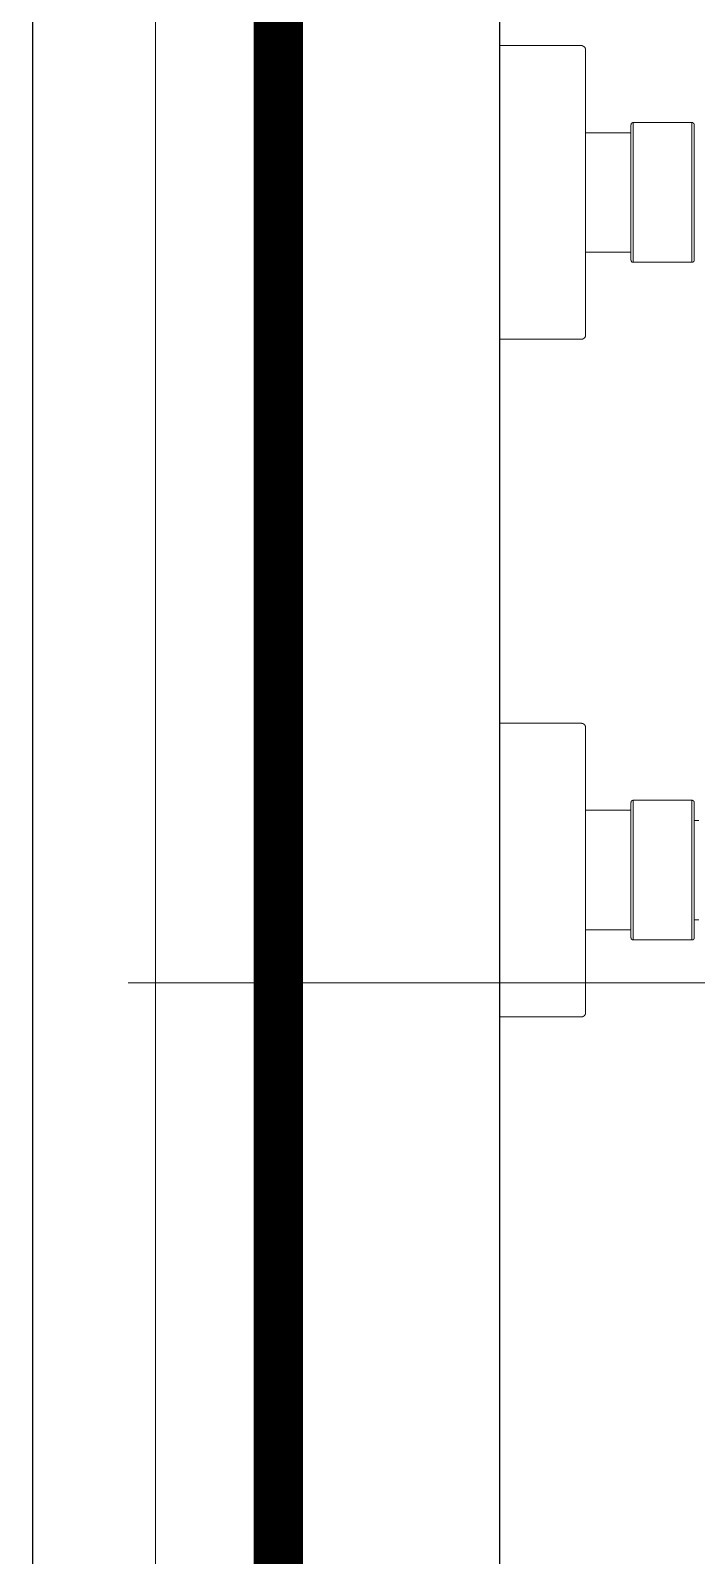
# Model space of a CAD drawing. Header units: millimetres. Extents: x -343543 to 400519, y -115663 to 104219.
# Drawn here: x -86481.9 to -86346.5, y 5883.6 to 6193.5 of the extents above; entities that cross this region are included whole.
import ezdxf
from ezdxf.xclip import XClip

# ---------------------------------------------------------------- set-up
doc = ezdxf.new("R2010")
doc.units = ezdxf.units.MM
doc.header["$XCLIPFRAME"] = 0
doc.linetypes.add("$0$02'TUONG Xay$0$HIDDEN", pattern=[0.375, 0.25, -0.125])
doc.linetypes.add('XREF MAT BANG TUONG XAY$0$CENTER', pattern=[50.8, 31.75, -6.35, 6.35, -6.35])
doc.layers.get('0').update_dxf_attribs({"color": 231, "lineweight": 0})
for name, color, linetype in [('A-FLOR', 35, 'Continuous'), ('XREF MAT BANG TUONG XAY$0$A-FNSH', 8, 'Continuous'), ('XREF MAT BANG TUONG XAY$0$A-FURN', 8, 'Continuous')]:
    doc.layers.add(name, color=color, linetype=linetype)
for name, color, linetype, lineweight in [('A-PATT', 252, 'Continuous', 9), ('A-SYMBOLS', 10, 'Continuous', 13), ('XREF MAT BANG TUONG XAY$0$01.Xref _MB T1$0$A-FURN', 8, 'Continuous', 5), ('XREF MAT BANG TUONG XAY$0$01.Xref _MB T1$0$A-TEXT', 8, 'Continuous', 25), ('XREF MAT BANG TUONG XAY$0$A-GRID', 8, 'XREF MAT BANG TUONG XAY$0$CENTER', 15)]:
    doc.layers.add(name, color=color, linetype=linetype, lineweight=lineweight)
doc.layers.add('fix lightting red', color=1, linetype='Continuous', lineweight=5, true_color=0xff0000)

# ---------------------------------------------------------------- blocks, each defined once
blk = doc.blocks.new('XREF MAT BANG TUONG XAY$0$00.xref_IKIGAI_Truc')
at = {"layer": 'XREF MAT BANG TUONG XAY$0$A-GRID', "color": 8, "ltscale": 20}
blk.add_lwpolyline([(-2907.53, 6000), (42750, 6000)], dxfattribs=at)
blk = doc.blocks.new('*U200')
at = {"color": 8}
for p, q in [((-38.44, -16.42), (-38.44, 0)), ((97.1, -16.48), (97.1, 0)), ((-96.43, -17.2), (-39.23, -17.2)), ((39.14, -17.2), (96.34, -17.2)), ((-53.85, -38.59), (-53.85, -26.61)), ((81.69, -38.62), (81.69, -26.56)), ((-53.85, -38.47), (-81.78, -38.47)), ((-81.47, -38.91), (-54.15, -38.91)), ((81.69, -38.47), (53.76, -38.47)), ((54.07, -38.91), (81.42, -38.91))]:
    blk.add_line(p, q, dxfattribs=at)
for points in [[(-97.18, 0), (-97.18, -16.48), (-97.16, -16.48), (-97.16, -16.6), (-97.13, -16.6), (-97.13, -16.65), (-97.1, -16.65), (-97.1, -16.71), (-97.07, -16.71), (-97.07, -16.76), (-97.04, -16.76), (-97.04, -16.81), (-97.02, -16.81), (-97.02, -16.85), (-96.99, -16.85), (-96.99, -16.87), (-96.96, -16.9), (-96.93, -16.93), (-96.9, -16.96), (-96.88, -16.98), (-96.85, -17.02), (-96.82, -17.02), (-96.82, -17.04), (-96.79, -17.04), (-96.79, -17.07), (-96.73, -17.07), (-96.73, -17.11), (-96.68, -17.11), (-96.68, -17.12), (-96.62, -17.12), (-96.62, -17.15), (-96.54, -17.15), (-96.54, -17.18), (-96.43, -17.18), (-96.43, -17.2)], [(-97.18, 0), (-38.44, 0)], [(38.36, 0), (38.36, -16.42), (38.39, -16.42), (38.39, -16.54), (38.42, -16.57), (38.42, -16.62), (38.44, -16.65), (38.44, -16.71), (38.47, -16.71), (38.47, -16.73), (38.5, -16.76), (38.5, -16.79), (38.53, -16.79), (38.53, -16.85), (38.56, -16.85), (38.56, -16.87), (38.58, -16.87), (38.58, -16.9), (38.61, -16.9), (38.61, -16.93), (38.64, -16.93), (38.64, -16.96), (38.67, -16.96), (38.67, -16.98), (38.69, -16.98), (38.69, -17.02), (38.72, -17.02), (38.72, -17.04), (38.75, -17.04), (38.78, -17.07), (38.81, -17.07), (38.81, -17.11), (38.86, -17.11), (38.86, -17.12), (38.92, -17.12), (38.92, -17.15), (39, -17.15), (39, -17.18), (39.12, -17.18), (39.14, -17.2)], [(38.36, 0), (97.1, 0)], [(-79.76, -26.25), (-79.76, -17.2)], [(-55.86, -17.2), (-55.86, -26.25)], [(-39.23, -17.2), (-39.2, -17.18), (-39.08, -17.18), (-39.08, -17.15), (-39, -17.15), (-39, -17.12), (-38.95, -17.12), (-38.95, -17.11), (-38.89, -17.11), (-38.89, -17.07), (-38.86, -17.07), (-38.83, -17.04), (-38.81, -17.04), (-38.81, -17.02), (-38.78, -17.02), (-38.78, -16.98), (-38.75, -16.98), (-38.75, -16.96), (-38.72, -16.96), (-38.7, -16.93), (-38.7, -16.9), (-38.67, -16.9), (-38.67, -16.87), (-38.64, -16.87), (-38.64, -16.85), (-38.61, -16.85), (-38.61, -16.81), (-38.59, -16.79), (-38.59, -16.76), (-38.55, -16.76), (-38.55, -16.71), (-38.52, -16.71), (-38.52, -16.65), (-38.5, -16.62), (-38.5, -16.57), (-38.47, -16.54), (-38.47, -16.42), (-38.44, -16.42)], [(55.77, -26.25), (55.77, -17.2)], [(79.68, -17.2), (79.68, -26.25)], [(96.34, -17.2), (96.34, -17.18), (96.45, -17.18), (96.45, -17.15), (96.54, -17.15), (96.54, -17.12), (96.6, -17.12), (96.6, -17.11), (96.65, -17.11), (96.65, -17.07), (96.71, -17.07), (96.71, -17.04), (96.74, -17.04), (96.74, -17.02), (96.77, -17.02), (96.79, -16.98), (96.82, -16.96), (96.85, -16.96), (96.85, -16.93), (96.87, -16.9), (96.9, -16.87), (96.9, -16.85), (96.93, -16.85), (96.93, -16.81), (96.96, -16.81), (96.96, -16.76), (96.99, -16.76), (96.99, -16.73), (97.01, -16.71), (97.01, -16.65), (97.05, -16.65), (97.05, -16.6), (97.07, -16.6), (97.07, -16.48), (97.1, -16.48)], [(-54.26, -26.25), (-81.36, -26.25), (-81.36, -26.28), (-81.5, -26.28), (-81.5, -26.3), (-81.55, -26.3), (-81.55, -26.33), (-81.58, -26.33), (-81.61, -26.36), (-81.64, -26.36), (-81.64, -26.38), (-81.66, -26.38), (-81.66, -26.42), (-81.7, -26.42), (-81.7, -26.45), (-81.72, -26.47), (-81.72, -26.49), (-81.75, -26.49), (-81.75, -26.58), (-81.78, -26.58)], [(-81.78, -26.58), (-81.78, -38.62), (-81.75, -38.62), (-81.75, -38.69), (-81.72, -38.69), (-81.72, -38.73), (-81.7, -38.73), (-81.7, -38.79), (-81.66, -38.79), (-81.66, -38.81), (-81.64, -38.81), (-81.64, -38.83), (-81.58, -38.83), (-81.58, -38.87), (-81.55, -38.87), (-81.55, -38.9), (-81.5, -38.9), (-81.47, -38.91)], [(-81.78, -26.72), (-53.85, -26.72)], [(-53.85, -26.61), (-53.88, -26.58), (-53.88, -26.53), (-53.9, -26.53), (-53.9, -26.47), (-53.93, -26.47), (-53.93, -26.45), (-53.96, -26.42), (-53.96, -26.38), (-53.99, -26.38), (-53.99, -26.36), (-54.05, -26.36), (-54.05, -26.33), (-54.07, -26.33), (-54.07, -26.3), (-54.15, -26.3), (-54.15, -26.28), (-54.26, -26.28), (-54.26, -26.25)], [(81.27, -26.25), (54.18, -26.25), (54.18, -26.28), (54.07, -26.28), (54.07, -26.3), (53.98, -26.3), (53.98, -26.33), (53.96, -26.33), (53.96, -26.36), (53.94, -26.36), (53.9, -26.38), (53.87, -26.42), (53.87, -26.45), (53.85, -26.45), (53.85, -26.47), (53.82, -26.47), (53.82, -26.53), (53.79, -26.53), (53.79, -26.61), (53.76, -26.61)], [(53.76, -26.61), (53.76, -38.59), (53.79, -38.59), (53.79, -38.67), (53.82, -38.67), (53.82, -38.73), (53.85, -38.73), (53.85, -38.76), (53.87, -38.76), (53.87, -38.79), (53.9, -38.79), (53.9, -38.81), (53.94, -38.81), (53.94, -38.83), (53.96, -38.83), (53.96, -38.87), (53.98, -38.87), (54.02, -38.9), (54.07, -38.9), (54.07, -38.91)], [(53.76, -26.72), (81.69, -26.72)], [(81.69, -26.56), (81.67, -26.56), (81.67, -26.49), (81.64, -26.49), (81.64, -26.47), (81.61, -26.45), (81.61, -26.42), (81.58, -26.42), (81.58, -26.38), (81.56, -26.38), (81.56, -26.36), (81.53, -26.36), (81.5, -26.33), (81.47, -26.33), (81.47, -26.3), (81.42, -26.3), (81.42, -26.28), (81.27, -26.28), (81.27, -26.25)], [(-54.15, -38.91), (-54.15, -38.9), (-54.1, -38.9), (-54.07, -38.87), (-54.05, -38.87), (-54.05, -38.83), (-54.01, -38.83), (-54.01, -38.81), (-53.99, -38.81), (-53.96, -38.79), (-53.96, -38.76), (-53.93, -38.76), (-53.93, -38.73), (-53.9, -38.73), (-53.9, -38.67), (-53.88, -38.67), (-53.88, -38.59), (-53.85, -38.59)], [(57.79, -39.85), (57.79, -38.91)], [(77.66, -38.91), (77.66, -39.85)], [(81.42, -38.91), (81.42, -38.9), (81.47, -38.9), (81.47, -38.87), (81.5, -38.87), (81.5, -38.83), (81.56, -38.83), (81.56, -38.81), (81.58, -38.81), (81.58, -38.79), (81.61, -38.79), (81.61, -38.73), (81.64, -38.73), (81.64, -38.69), (81.67, -38.69), (81.67, -38.64), (81.69, -38.62)]]:
    blk.add_lwpolyline(points, dxfattribs=at)
blk = doc.blocks.new('XREF MAT BANG TUONG XAY$0$01.Xref _MB T1$0$Phong tam')
at = {"layer": 'XREF MAT BANG TUONG XAY$0$A-FURN', "color": 8, "elevation": 0}
blk.add_lwpolyline([(-4325, 6965), (-4420.01, 6965), (-4420.01, 1480), (-4325, 1480)], close=True, dxfattribs=at)
at = {"layer": 'XREF MAT BANG TUONG XAY$0$01.Xref _MB T1$0$A-FURN', "color": 8, "xscale": -1.016000000000006, "yscale": 1.016000000000006, "zscale": 1.016000000000006, "rotation": 90}
blk.add_blockref('*U200', (-4325, 3091.71), dxfattribs=at)
blk = doc.blocks.new('XREF MAT BANG TUONG XAY$0$xref_IKIGAI_Cot')
at = {"layer": 'XREF MAT BANG TUONG XAY$0$A-GRID', "color": 8, "ltscale": 20}
blk.add_lwpolyline([(-2907.53, 6000), (42750, 6000)], dxfattribs=at)
blk = doc.blocks.new('XREF MAT BANG NOI THAT')
at = {"color": 8}
blk.add_lwpolyline([(4184.99, 6341.68), (4209.99, 6341.68), (4209.99, 5841.68), (4184.99, 5841.68)], close=True, dxfattribs=at)
blk = doc.blocks.new('01.Xref _MB T1')
at = {"color": 8}
blk.add_blockref('XREF MAT BANG TUONG XAY$0$00.xref_IKIGAI_Truc', (0.00011, 0), dxfattribs=at)
at = {"layer": 'XREF MAT BANG TUONG XAY$0$01.Xref _MB T1$0$A-TEXT', "color": 8}
blk.add_blockref('XREF MAT BANG TUONG XAY$0$01.Xref _MB T1$0$Phong tam', (8605.00011, 2999.99999), dxfattribs=at)
at = {"layer": 'XREF MAT BANG TUONG XAY$0$A-FNSH', "color": 8}
blk.add_lwpolyline([(3540.00133, 10224.99984), (5475.00011, 10224.99984), (5475.00011, 9964.99997), (4184.98961, 9965.00167), (4184.98236, 4479.99998), (5730.00011, 4479.99998), (5730.00011, 4134.99998)], dxfattribs=at)
at = {"color": 8}
ref = blk.add_blockref('XREF MAT BANG TUONG XAY$0$xref_IKIGAI_Cot', (-0.00927, -0.00001), dxfattribs=at)
XClip(ref).set_block_clipping_path([(-1610.3425959283, -2225.6693134198), (41829.1295208634, 21555.8819575264)])
at = {"layer": 'A-PATT', "color": 8}
blk.add_blockref('XREF MAT BANG NOI THAT', (0, 0), dxfattribs=at)
blk = doc.blocks.new('DenSanTuongT1Ikigai')
at = {"layer": 'fix lightting red', "color": 1, "linetype": "$0$02'TUONG Xay$0$HIDDEN", "ltscale": 500, "true_color": 0xff0000, "const_width": 10}
blk.add_lwpolyline([(4234.99, 9965), (4234.99, 4480)], dxfattribs=at)

msp = doc.modelspace()

# ---------------------------------------------------------------- block references
at = {"layer": 'A-SYMBOLS'}
msp.add_blockref('01.Xref _MB T1', (-90666.54, 0), dxfattribs=at)

# ---------------------------------------------------------------- next in the draw order: block references
at = {"layer": 'A-FLOR'}
msp.add_blockref('DenSanTuongT1Ikigai', (-90666.54, 0), dxfattribs=at)

doc.saveas('drawing.dxf')
